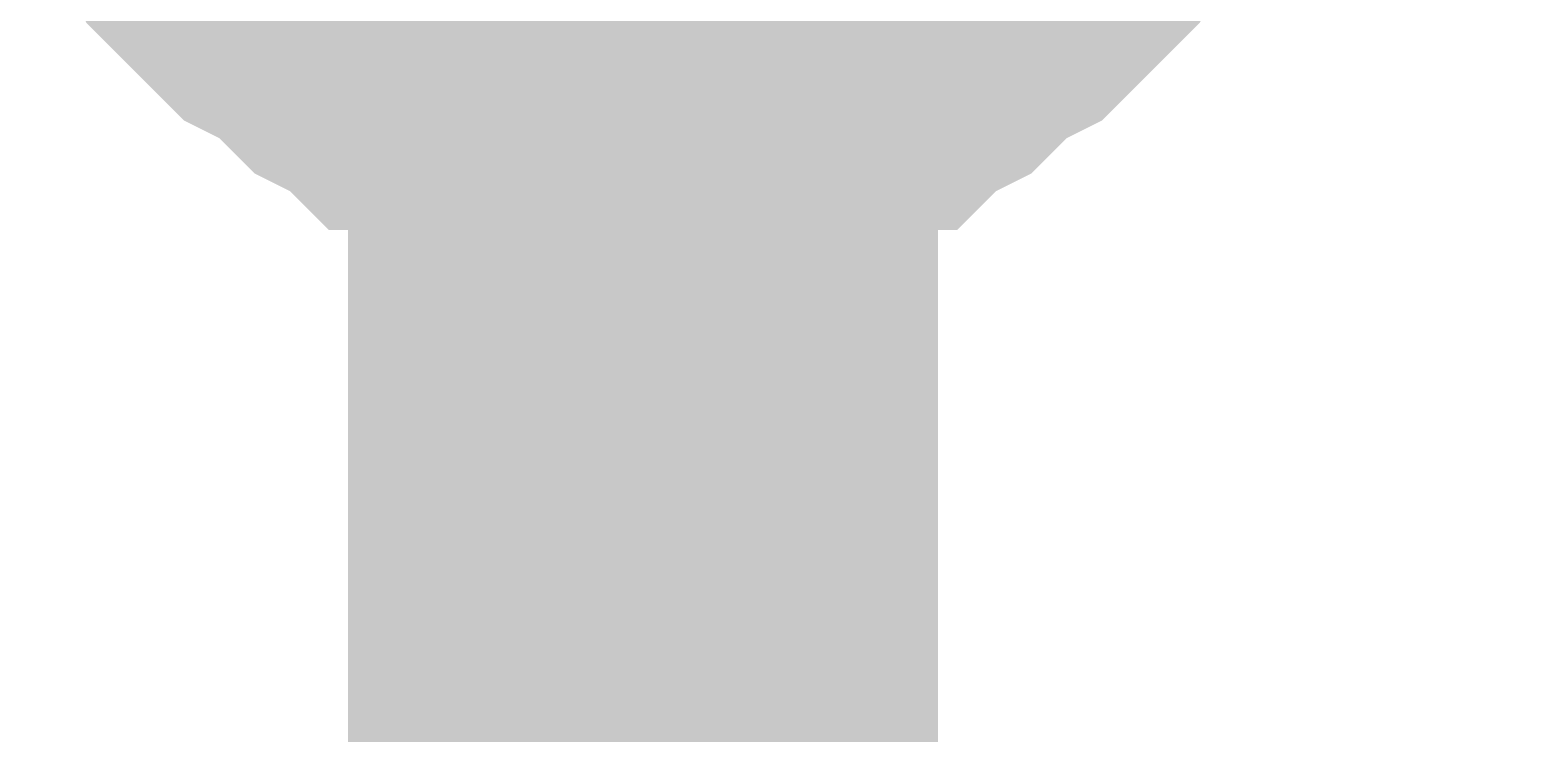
# Model space of a CAD drawing. Header units: inches. Extents: x 0 to 841, y 0 to 594.
# Drawn here: x 466.726 to 468.621, y 416.009 to 416.901 of the extents above; entities that cross this region are included whole.
import ezdxf

# ---------------------------------------------------------------- set-up
doc = ezdxf.new("R2010")
doc.units = ezdxf.units.IN
doc.layers.add('Sheet', color=255, linetype='Continuous')

msp = doc.modelspace()

# ---------------------------------------------------------------- linework, layer by layer
at = {"layer": 'Sheet'}
for points in [[(467.5042, 392.4964, 0.7493, 0.7493, 0), (467.5042, 417.4934, 0.7493, 0.7493, 0), (467.5042, 427.4878, 0.7493, 0.7493, 0), (484.9988, 427.4878, 0.7493, 0.7493, 0)], [(467.5042, 416.7298, 0.2997, 0.2997, 0), (467.4593, 416.7298, 0.2997, 0.2997, 0), (467.4144, 416.7298, 0.2997, 0.2997, 0), (467.3919, 416.7298, 0.2997, 0.2997, 0), (467.347, 416.7523, 0.2997, 0.2997, 0), (467.3021, 416.7523, 0.2997, 0.2997, 0), (467.2796, 416.7747, 0.2997, 0.2997, 0), (467.2347, 416.7747, 0.2997, 0.2997, 0), (467.2122, 416.7972, 0.2997, 0.2997, 0), (467.1673, 416.7972, 0.2997, 0.2997, 0), (467.1449, 416.8196, 0.2997, 0.2997, 0), (467.1, 416.8421, 0.2997, 0.2997, 0), (467.0775, 416.8646, 0.2997, 0.2997, 0), (467.055, 416.887, 0.2997, 0.2997, 0), (467.0101, 416.9095, 0.2997, 0.2997, 0), (466.9877, 416.9319, 0.2997, 0.2997, 0), (466.9652, 416.9544, 0.2997, 0.2997, 0), (466.9427, 416.9769, 0.2997, 0.2997, 0), (466.9203, 416.9993, 0.2997, 0.2997, 0), (466.8978, 417.0442, 0.2997, 0.2997, 0), (466.8754, 417.0667, 0.2997, 0.2997, 0)], [(467.5042, 416.7298, 0.2997, 0.2997, 0), (467.4593, 416.7298, 0.2997, 0.2997, 0), (467.4144, 416.7298, 0.2997, 0.2997, 0), (467.3919, 416.7298, 0.2997, 0.2997, 0), (467.347, 416.7523, 0.2997, 0.2997, 0), (467.3021, 416.7523, 0.2997, 0.2997, 0), (467.2796, 416.7747, 0.2997, 0.2997, 0), (467.2347, 416.7747, 0.2997, 0.2997, 0), (467.2122, 416.7972, 0.2997, 0.2997, 0), (467.1673, 416.7972, 0.2997, 0.2997, 0), (467.1449, 416.8196, 0.2997, 0.2997, 0), (467.1, 416.8421, 0.2997, 0.2997, 0), (467.0775, 416.8646, 0.2997, 0.2997, 0), (467.055, 416.887, 0.2997, 0.2997, 0), (467.0101, 416.9095, 0.2997, 0.2997, 0), (466.9877, 416.9319, 0.2997, 0.2997, 0), (466.9652, 416.9544, 0.2997, 0.2997, 0), (466.9427, 416.9769, 0.2997, 0.2997, 0), (466.9203, 416.9993, 0.2997, 0.2997, 0), (466.8978, 417.0442, 0.2997, 0.2997, 0), (466.8754, 417.0667, 0.2997, 0.2997, 0)], [(467.5042, 416.9769, 0.2997, 0.2997, 0), (467.4817, 416.9769, 0.2997, 0.2997, 0), (467.4593, 416.9769, 0.2997, 0.2997, 0), (467.4368, 416.9769, 0.2997, 0.2997, 0), (467.4144, 416.9769, 0.2997, 0.2997, 0), (467.3919, 416.9993, 0.2997, 0.2997, 0), (467.3694, 416.9993, 0.2997, 0.2997, 0), (467.3245, 416.9993, 0.2997, 0.2997, 0), (467.3021, 417.0218, 0.2997, 0.2997, 0), (467.3021, 417.0218, 0.2997, 0.2997, 0), (467.2796, 417.0442, 0.2997, 0.2997, 0), (467.2572, 417.0442, 0.2997, 0.2997, 0), (467.2347, 417.0667, 0.2997, 0.2997, 0)], [(467.5042, 416.9769, 0.2997, 0.2997, 0), (467.4817, 416.9769, 0.2997, 0.2997, 0), (467.4593, 416.9769, 0.2997, 0.2997, 0), (467.4368, 416.9769, 0.2997, 0.2997, 0), (467.4144, 416.9769, 0.2997, 0.2997, 0), (467.3919, 416.9993, 0.2997, 0.2997, 0), (467.3694, 416.9993, 0.2997, 0.2997, 0), (467.3245, 416.9993, 0.2997, 0.2997, 0), (467.3021, 417.0218, 0.2997, 0.2997, 0), (467.3021, 417.0218, 0.2997, 0.2997, 0), (467.2796, 417.0442, 0.2997, 0.2997, 0), (467.2572, 417.0442, 0.2997, 0.2997, 0), (467.2347, 417.0667, 0.2997, 0.2997, 0)], [(468.133, 417.0667, 0.2997, 0.2997, 0), (468.1106, 417.0442, 0.2997, 0.2997, 0), (468.0881, 416.9993, 0.2997, 0.2997, 0), (468.0656, 416.9769, 0.2997, 0.2997, 0), (468.0432, 416.9544, 0.2997, 0.2997, 0), (468.0207, 416.9319, 0.2997, 0.2997, 0), (467.9983, 416.9095, 0.2997, 0.2997, 0), (467.9533, 416.887, 0.2997, 0.2997, 0), (467.9309, 416.8646, 0.2997, 0.2997, 0), (467.9084, 416.8421, 0.2997, 0.2997, 0), (467.8635, 416.8196, 0.2997, 0.2997, 0), (467.8411, 416.7972, 0.2997, 0.2997, 0), (467.7961, 416.7972, 0.2997, 0.2997, 0), (467.7737, 416.7747, 0.2997, 0.2997, 0), (467.7288, 416.7747, 0.2997, 0.2997, 0), (467.7063, 416.7523, 0.2997, 0.2997, 0), (467.6614, 416.7523, 0.2997, 0.2997, 0), (467.6165, 416.7298, 0.2997, 0.2997, 0), (467.594, 416.7298, 0.2997, 0.2997, 0), (467.5491, 416.7298, 0.2997, 0.2997, 0), (467.5042, 416.7298, 0.2997, 0.2997, 0)], [(468.133, 417.0667, 0.2997, 0.2997, 0), (468.1106, 417.0442, 0.2997, 0.2997, 0), (468.0881, 416.9993, 0.2997, 0.2997, 0), (468.0656, 416.9769, 0.2997, 0.2997, 0), (468.0432, 416.9544, 0.2997, 0.2997, 0), (468.0207, 416.9319, 0.2997, 0.2997, 0), (467.9983, 416.9095, 0.2997, 0.2997, 0), (467.9533, 416.887, 0.2997, 0.2997, 0), (467.9309, 416.8646, 0.2997, 0.2997, 0), (467.9084, 416.8421, 0.2997, 0.2997, 0), (467.8635, 416.8196, 0.2997, 0.2997, 0), (467.8411, 416.7972, 0.2997, 0.2997, 0), (467.7961, 416.7972, 0.2997, 0.2997, 0), (467.7737, 416.7747, 0.2997, 0.2997, 0), (467.7288, 416.7747, 0.2997, 0.2997, 0), (467.7063, 416.7523, 0.2997, 0.2997, 0), (467.6614, 416.7523, 0.2997, 0.2997, 0), (467.6165, 416.7298, 0.2997, 0.2997, 0), (467.594, 416.7298, 0.2997, 0.2997, 0), (467.5491, 416.7298, 0.2997, 0.2997, 0), (467.5042, 416.7298, 0.2997, 0.2997, 0)], [(467.7961, 417.0667, 0.2997, 0.2997, 0), (467.7737, 417.0442, 0.2997, 0.2997, 0), (467.7512, 417.0442, 0.2997, 0.2997, 0), (467.7288, 417.0218, 0.2997, 0.2997, 0), (467.7063, 417.0218, 0.2997, 0.2997, 0), (467.6839, 416.9993, 0.2997, 0.2997, 0), (467.6614, 416.9993, 0.2997, 0.2997, 0), (467.6389, 416.9993, 0.2997, 0.2997, 0), (467.6165, 416.9769, 0.2997, 0.2997, 0), (467.594, 416.9769, 0.2997, 0.2997, 0), (467.5491, 416.9769, 0.2997, 0.2997, 0), (467.5266, 416.9769, 0.2997, 0.2997, 0), (467.5042, 416.9769, 0.2997, 0.2997, 0)], [(467.7961, 417.0667, 0.2997, 0.2997, 0), (467.7737, 417.0442, 0.2997, 0.2997, 0), (467.7512, 417.0442, 0.2997, 0.2997, 0), (467.7288, 417.0218, 0.2997, 0.2997, 0), (467.7063, 417.0218, 0.2997, 0.2997, 0), (467.6839, 416.9993, 0.2997, 0.2997, 0), (467.6614, 416.9993, 0.2997, 0.2997, 0), (467.6389, 416.9993, 0.2997, 0.2997, 0), (467.6165, 416.9769, 0.2997, 0.2997, 0), (467.594, 416.9769, 0.2997, 0.2997, 0), (467.5491, 416.9769, 0.2997, 0.2997, 0), (467.5266, 416.9769, 0.2997, 0.2997, 0), (467.5042, 416.9769, 0.2997, 0.2997, 0)], [(467.5042, 416.7298, 0.0991, 0.0991, 0), (467.4593, 416.7298, 0.0991, 0.0991, 0), (467.4144, 416.7298, 0.0991, 0.0991, 0), (467.3919, 416.7298, 0.0991, 0.0991, 0), (467.347, 416.7523, 0.0991, 0.0991, 0), (467.3021, 416.7523, 0.0991, 0.0991, 0), (467.2796, 416.7747, 0.0991, 0.0991, 0), (467.2347, 416.7747, 0.0991, 0.0991, 0), (467.2122, 416.7972, 0.0991, 0.0991, 0), (467.1673, 416.7972, 0.0991, 0.0991, 0), (467.1449, 416.8196, 0.0991, 0.0991, 0), (467.1, 416.8421, 0.0991, 0.0991, 0), (467.0775, 416.8646, 0.0991, 0.0991, 0), (467.055, 416.887, 0.0991, 0.0991, 0), (467.0101, 416.9095, 0.0991, 0.0991, 0), (466.9877, 416.9319, 0.0991, 0.0991, 0), (466.9652, 416.9544, 0.0991, 0.0991, 0)], [(467.5042, 416.7298, 0.0991, 0.0991, 0), (467.4593, 416.7298, 0.0991, 0.0991, 0), (467.4144, 416.7298, 0.0991, 0.0991, 0), (467.3919, 416.7298, 0.0991, 0.0991, 0), (467.347, 416.7523, 0.0991, 0.0991, 0), (467.3021, 416.7523, 0.0991, 0.0991, 0), (467.2796, 416.7747, 0.0991, 0.0991, 0), (467.2347, 416.7747, 0.0991, 0.0991, 0), (467.2122, 416.7972, 0.0991, 0.0991, 0), (467.1673, 416.7972, 0.0991, 0.0991, 0), (467.1449, 416.8196, 0.0991, 0.0991, 0), (467.1, 416.8421, 0.0991, 0.0991, 0), (467.0775, 416.8646, 0.0991, 0.0991, 0), (467.055, 416.887, 0.0991, 0.0991, 0), (467.0101, 416.9095, 0.0991, 0.0991, 0), (466.9877, 416.9319, 0.0991, 0.0991, 0), (466.9652, 416.9544, 0.0991, 0.0991, 0)], [(468.0432, 416.9544, 0.0991, 0.0991, 0), (468.0207, 416.9319, 0.0991, 0.0991, 0), (467.9983, 416.9095, 0.0991, 0.0991, 0), (467.9533, 416.887, 0.0991, 0.0991, 0), (467.9309, 416.8646, 0.0991, 0.0991, 0), (467.9084, 416.8421, 0.0991, 0.0991, 0), (467.8635, 416.8196, 0.0991, 0.0991, 0), (467.8411, 416.7972, 0.0991, 0.0991, 0), (467.7961, 416.7972, 0.0991, 0.0991, 0), (467.7737, 416.7747, 0.0991, 0.0991, 0), (467.7288, 416.7747, 0.0991, 0.0991, 0), (467.7063, 416.7523, 0.0991, 0.0991, 0), (467.6614, 416.7523, 0.0991, 0.0991, 0), (467.6165, 416.7298, 0.0991, 0.0991, 0), (467.594, 416.7298, 0.0991, 0.0991, 0), (467.5491, 416.7298, 0.0991, 0.0991, 0), (467.5042, 416.7298, 0.0991, 0.0991, 0)], [(468.0432, 416.9544, 0.0991, 0.0991, 0), (468.0207, 416.9319, 0.0991, 0.0991, 0), (467.9983, 416.9095, 0.0991, 0.0991, 0), (467.9533, 416.887, 0.0991, 0.0991, 0), (467.9309, 416.8646, 0.0991, 0.0991, 0), (467.9084, 416.8421, 0.0991, 0.0991, 0), (467.8635, 416.8196, 0.0991, 0.0991, 0), (467.8411, 416.7972, 0.0991, 0.0991, 0), (467.7961, 416.7972, 0.0991, 0.0991, 0), (467.7737, 416.7747, 0.0991, 0.0991, 0), (467.7288, 416.7747, 0.0991, 0.0991, 0), (467.7063, 416.7523, 0.0991, 0.0991, 0), (467.6614, 416.7523, 0.0991, 0.0991, 0), (467.6165, 416.7298, 0.0991, 0.0991, 0), (467.594, 416.7298, 0.0991, 0.0991, 0), (467.5491, 416.7298, 0.0991, 0.0991, 0), (467.5042, 416.7298, 0.0991, 0.0991, 0)]]:
    msp.add_lwpolyline(points, format="xyseb", dxfattribs=at)

doc.saveas('drawing.dxf')
